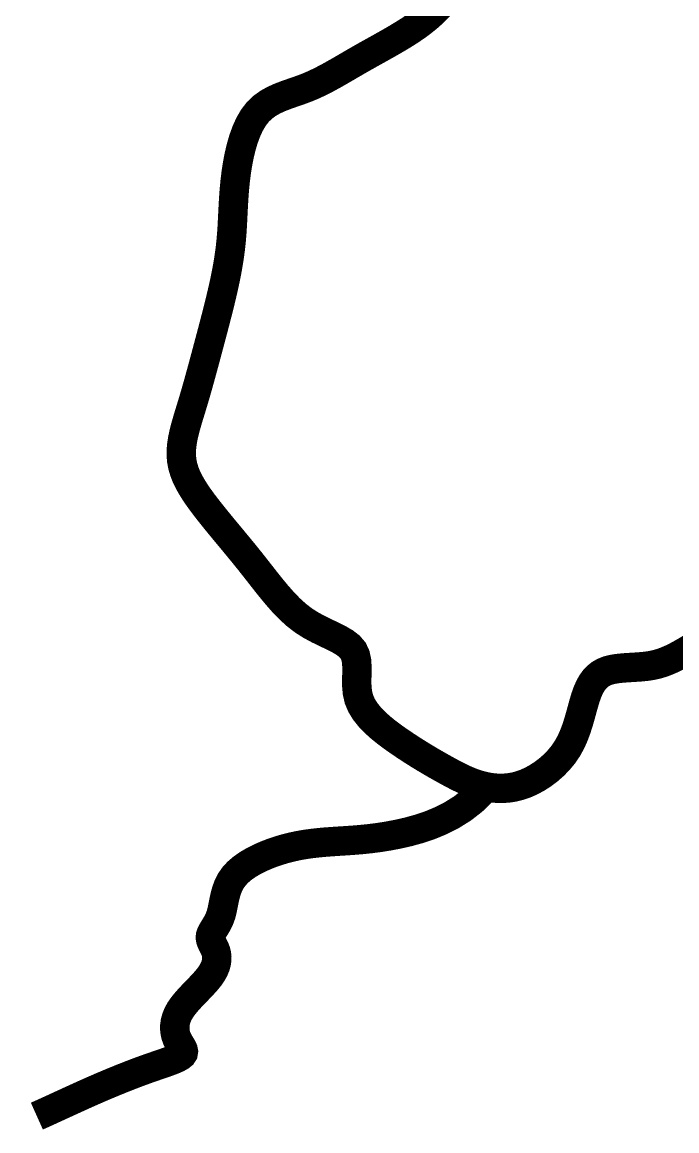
# Model space of a CAD drawing. Extents: x 13573007 to 22079938, y 2388446 to 8397471.
# Drawn here: x 14078059 to 14480026, y 5391904 to 6072403 of the extents above; entities that cross this region are included whole.
import ezdxf

# ---------------------------------------------------------------- set-up
doc = ezdxf.new("R2010")
doc.units = 0
doc.header["$MEASUREMENT"] = 0
doc.linetypes.add('ACAD_ISO10W100', pattern=[18.5, 12, -3, 0.5, -3])
doc.layers.add('BOUNDY', color=13, linetype='CONTINUOUS')
doc.layers.add('边界', color=7, linetype='CONTINUOUS')

msp = doc.modelspace()

# ---------------------------------------------------------------- linework, layer by layer
at = {"layer": 'BOUNDY', "linetype": 'Continuous', "ltscale": 5, "const_width": 18050}
for points in [[(14334900, 6083137), (14332551, 6080578), (14329872, 6077960), (14326878, 6075309), (14323584, 6072649), (14320005, 6070002), (14316160, 6067390), (14312093, 6064811), (14307852, 6062262), (14303484, 6059737), (14299040, 6057231), (14294566, 6054739), (14290111, 6052257), (14285725, 6049781), (14281442, 6047309), (14277255, 6044864), (14273139, 6042472), (14269075, 6040160), (14265039, 6037954), (14261011, 6035881), (14256969, 6033968), (14252890, 6032241), (14248765, 6030705), (14244636, 6029279), (14240554, 6027860), (14236574, 6026344), (14232747, 6024628), (14229128, 6022610), (14225770, 6020185), (14222724, 6017252), (14220033, 6013739), (14217683, 6009707), (14215653, 6005248), (14213917, 6000454), (14212453, 5995419), (14211236, 5990234), (14210242, 5984993), (14209447, 5979788), (14208827, 5974695), (14208351, 5969729), (14207987, 5964889), (14207704, 5960172), (14207471, 5955578), (14207254, 5951104), (14207024, 5946750), (14206747, 5942513), (14206399, 5938388), (14205973, 5934350), (14205470, 5930369), (14204889, 5926418), (14204231, 5922467), (14203495, 5918487), (14202682, 5914449), (14201791, 5910323), (14200825, 5906089), (14199791, 5901754), (14198698, 5897331), (14197558, 5892836), (14196378, 5888282), (14195170, 5883686), (14193942, 5879060), (14192705, 5874419), (14191466, 5869779), (14190227, 5865156), (14188988, 5860567), (14187749, 5856029), (14186510, 5851558), (14185270, 5847172), (14184031, 5842888), (14182792, 5838722), (14181559, 5834687), (14180359, 5830781), (14179228, 5826995), (14178198, 5823323), (14177303, 5819758), (14176578, 5816291), (14176056, 5812917), (14175771, 5809627), (14175757, 5806407), (14176042, 5803214), (14176657, 5799997), (14177630, 5796705), (14178990, 5793287), (14180766, 5789692), (14182988, 5785870), (14185683, 5781771), (14188864, 5777358), (14192463, 5772666), (14196396, 5767741), (14200578, 5762632), (14204925, 5757388), (14209351, 5752057), (14213773, 5746687), (14218105, 5741327), (14222286, 5736026), (14226340, 5730839), (14230317, 5725821), (14234265, 5721028), (14238232, 5716515), (14242267, 5712339), (14246418, 5708554), (14250734, 5705217), (14255232, 5702354), (14259807, 5699877), (14264325, 5697672), (14268648, 5695622), (14272643, 5693610), (14276173, 5691520), (14279103, 5689238), (14281297, 5686646), (14282676, 5683659), (14283385, 5680320), (14283624, 5676700), (14283594, 5672872), (14283497, 5668909), (14283533, 5664883), (14283903, 5660866), (14284808, 5656932), (14286398, 5653140), (14288625, 5649500), (14291389, 5646011), (14294591, 5642668), (14298132, 5639471), (14301912, 5636417), (14305833, 5633502), (14309795, 5630726), (14313714, 5628085), (14317562, 5625577), (14321328, 5623200), (14324999, 5620950), (14328565, 5618827), (14332011, 5616827), (14335327, 5614948), (14338500, 5613187), (14341525, 5611543), (14344427, 5610017), (14347237, 5608613), (14349987, 5607332), (14352708, 5606176), (14355430, 5605149), (14358187, 5604252), (14361009, 5603489), (14363923, 5602865), (14366930, 5602408), (14370030, 5602150), (14373219, 5602122), (14376496, 5602354), (14379857, 5602879), (14383300, 5603728), (14386823, 5604933), (14390414, 5606516), (14394025, 5608463), (14397597, 5610755), (14401072, 5613367), (14404392, 5616280), (14407500, 5619471), (14410336, 5622918), (14412843, 5626599), (14414982, 5630486), (14416793, 5634518), (14418332, 5638627), (14419658, 5642746), (14420829, 5646806), (14421904, 5650742), (14422939, 5654483), (14423995, 5657964), (14425123, 5661127), (14426360, 5663967), (14427737, 5666487), (14429286, 5668694), (14431039, 5670590), (14433026, 5672182), (14435280, 5673474), (14437831, 5674471), (14440695, 5675188), (14443826, 5675680), (14447160, 5676013), (14450634, 5676251), (14454186, 5676460), (14457752, 5676706), (14461270, 5677053), (14464677, 5677566), (14467923, 5678297), (14471017, 5679230), (14473981, 5680338), (14476835, 5681590), (14479602, 5682959), (14482304, 5684414), (14484963, 5685928), (14487599, 5687471), (14490234, 5689013)], [(14360550, 5600295), (14354624, 5594592), (14348355, 5589742), (14341838, 5585664), (14335169, 5582277), (14328446, 5579499), (14321764, 5577248), (14315219, 5575445), (14308908, 5574007), (14302908, 5572859), (14297214, 5571956), (14291805, 5571256), (14286657, 5570720), (14281748, 5570308), (14277054, 5569980), (14272553, 5569695), (14268221, 5569413), (14264035, 5569098), (14259965, 5568726), (14255983, 5568276), (14252058, 5567727), (14248161, 5567060), (14244261, 5566252), (14240330, 5565285), (14236336, 5564136), (14232269, 5562789), (14228191, 5561244), (14224181, 5559501), (14220320, 5557564), (14216689, 5555434), (14213367, 5553114), (14210435, 5550606), (14207972, 5547913), (14206031, 5545046), (14204549, 5542052), (14203433, 5538990), (14202593, 5535917), (14201936, 5532889), (14201370, 5529965), (14200805, 5527200), (14200148, 5524654), (14199333, 5522367), (14198396, 5520326), (14197400, 5518500), (14196407, 5516860), (14195477, 5515375), (14194674, 5514016), (14194058, 5512754), (14193693, 5511558), (14193619, 5510401), (14193800, 5509261), (14194177, 5508122), (14194695, 5506965), (14195295, 5505771), (14195921, 5504522), (14196514, 5503199), (14197018, 5501785), (14197379, 5500264), (14197562, 5498633), (14197534, 5496893), (14197263, 5495042), (14196716, 5493081), (14195863, 5491011), (14194670, 5488830), (14193106, 5486539), (14191161, 5484142), (14188918, 5481656), (14186483, 5479101), (14183961, 5476498), (14181457, 5473867), (14179077, 5471230), (14176926, 5468606), (14175109, 5466016), (14173710, 5463481), (14172713, 5461014), (14172084, 5458630), (14171784, 5456341), (14171778, 5454163), (14172029, 5452108), (14172499, 5450191), (14173153, 5448425), (14173946, 5446819), (14174798, 5445359), (14175622, 5444028), (14176332, 5442806), (14176840, 5441676), (14177059, 5440619), (14176903, 5439618), (14176283, 5438652), (14175136, 5437706), (14173486, 5436762), (14171383, 5435804), (14168874, 5434817), (14166008, 5433783), (14162832, 5432688), (14159394, 5431515), (14155744, 5430248), (14151923, 5428875), (14147954, 5427398), (14143855, 5425826), (14139642, 5424164), (14135333, 5422420), (14130945, 5420600), (14126495, 5418712), (14122001, 5416761), (14117480, 5414758), (14112955, 5412721), (14108451, 5410670), (14103992, 5408625), (14099602, 5406609), (14095304, 5404640), (14091124, 5402740), (14087084, 5400929)]]:
    msp.add_lwpolyline(points, dxfattribs=at)
at = {"layer": '边界', "linetype": 'ACAD_ISO10W100', "ltscale": 0.5, "const_width": 4000, "flags": 128}
for points in [[(14402196, 6372917), (14403851, 6365731), (14404286, 6359886), (14403677, 6355272), (14402196, 6351779), (14400018, 6349297), (14397317, 6347715), (14394268, 6346924), (14391044, 6346814), (14387788, 6347280), (14384507, 6348244), (14381178, 6349630), (14377776, 6351366), (14374277, 6353378), (14370658, 6355592), (14366893, 6357933), (14362959, 6360330), (14358846, 6362710), (14354602, 6365021), (14350290, 6367210), (14345974, 6369228), (14341715, 6371024), (14337578, 6372546), (14333624, 6373744), (14329918, 6374567), (14326508, 6374980), (14323396, 6375003), (14320570, 6374673), (14318017, 6374026), (14315726, 6373098), (14313684, 6371927), (14311879, 6370547), (14310299, 6368996), (14308913, 6367307), (14307615, 6365501), (14306277, 6363599), (14304775, 6361619), (14302983, 6359582), (14300774, 6357505), (14298023, 6355410), (14294605, 6353314), (14290436, 6351232), (14285612, 6349158), (14280270, 6347079), (14274547, 6344983), (14268583, 6342858), (14262515, 6340691), (14256481, 6338472), (14250618, 6336187), (14245043, 6333830), (14239783, 6331409), (14234842, 6328940), (14230225, 6326437), (14225938, 6323915), (14221984, 6321388), (14218370, 6318871), (14215099, 6316378), (14212175, 6313917), (14209600, 6311471), (14207374, 6309015), (14205496, 6306525), (14203967, 6303977), (14202786, 6301347), (14201953, 6298611), (14201469, 6295744), (14201334, 6292736), (14201550, 6289631), (14202119, 6286487), (14203044, 6283363), (14204327, 6280316), (14205970, 6277405), (14207977, 6274687), (14210349, 6272220), (14213077, 6270048), (14216102, 6268151), (14219355, 6266497), (14222765, 6265050), (14226263, 6263777), (14229777, 6262645), (14233238, 6261619), (14236576, 6260665), (14239730, 6259751), (14242680, 6258847), (14245418, 6257923), (14247934, 6256951), (14250216, 6255901), (14252257, 6254745), (14254047, 6253454), (14255574, 6251999), (14256839, 6250359), (14257872, 6248552), (14258711, 6246605), (14259395, 6244544), (14259963, 6242397), (14260453, 6240189), (14260905, 6237947), (14261357, 6235697), (14261845, 6233462), (14262402, 6231242), (14263055, 6229031), (14263835, 6226824), (14264769, 6224618), (14265887, 6222407), (14267218, 6220187), (14268791, 6217952), (14270623, 6215699), (14272679, 6213435), (14274915, 6211165), (14277284, 6208898), (14279740, 6206641), (14282237, 6204401), (14284729, 6202184), (14287170, 6200000), (14289522, 6197850), (14291771, 6195724), (14293915, 6193609), (14295947, 6191488), (14297863, 6189348), (14299658, 6187174), (14301327, 6184952), (14302865, 6182667), (14304264, 6180309), (14305504, 6177885), (14306560, 6175409), (14307408, 6172891), (14308024, 6170344), (14308383, 6167781), (14308461, 6165212), (14308234, 6162651), (14307693, 6160105), (14306889, 6157567), (14305885, 6155023), (14304749, 6152463), (14303545, 6149874), (14302339, 6147243), (14301195, 6144559), (14300180, 6141810), (14299358, 6138991), (14298793, 6136126), (14298547, 6133247), (14298683, 6130384), (14299265, 6127570), (14300354, 6124835), (14302015, 6122212), (14304310, 6119731), (14307264, 6117417), (14310751, 6115256), (14314605, 6113232), (14318663, 6111323), (14322759, 6109511), (14326730, 6107776), (14330410, 6106100), (14333635, 6104462), (14336273, 6102843), (14338320, 6101222), (14339806, 6099576), (14340759, 6097885), (14341209, 6096126), (14341185, 6094277), (14340716, 6092317), (14339830, 6090224), (14338555, 6087984), (14336907, 6085614), (14334900, 6083137), (14332551, 6080578), (14329872, 6077960), (14326878, 6075309), (14323584, 6072649), (14320005, 6070002), (14316160, 6067390), (14312093, 6064811), (14307852, 6062262), (14303484, 6059737), (14299040, 6057231), (14294566, 6054739), (14290111, 6052257), (14285725, 6049781), (14281442, 6047309), (14277255, 6044864), (14273139, 6042472), (14269075, 6040160), (14265039, 6037954), (14261011, 6035881), (14256969, 6033968), (14252890, 6032241), (14248765, 6030705), (14244636, 6029279), (14240554, 6027860), (14236574, 6026344), (14232747, 6024628), (14229128, 6022610), (14225770, 6020185), (14222724, 6017252), (14220033, 6013739), (14217683, 6009707), (14215653, 6005248), (14213917, 6000454), (14212453, 5995419), (14211236, 5990234), (14210242, 5984993), (14209447, 5979788), (14208827, 5974695), (14208351, 5969729), (14207987, 5964889), (14207704, 5960172), (14207471, 5955578), (14207254, 5951104), (14207024, 5946750), (14206747, 5942513), (14206399, 5938388), (14205973, 5934350), (14205470, 5930369), (14204889, 5926418), (14204231, 5922467), (14203495, 5918487), (14202682, 5914449), (14201791, 5910323), (14200825, 5906089), (14199791, 5901754), (14198698, 5897331), (14197558, 5892836), (14196378, 5888282), (14195170, 5883686), (14193942, 5879060), (14192705, 5874419), (14191466, 5869779), (14190227, 5865156), (14188988, 5860567), (14187749, 5856029), (14186510, 5851558), (14185270, 5847172), (14184031, 5842888), (14182792, 5838722), (14181559, 5834687), (14180359, 5830781), (14179228, 5826995), (14178198, 5823323), (14177303, 5819758), (14176578, 5816291), (14176056, 5812917), (14175771, 5809627), (14175757, 5806407), (14176042, 5803214), (14176657, 5799997), (14177630, 5796705), (14178990, 5793287), (14180766, 5789692), (14182988, 5785870), (14185683, 5781771), (14188864, 5777358), (14192463, 5772666), (14196396, 5767741), (14200578, 5762632), (14204925, 5757388), (14209351, 5752057), (14213773, 5746687), (14218105, 5741327), (14222286, 5736026), (14226340, 5730839), (14230317, 5725821), (14234265, 5721028), (14238232, 5716515), (14242267, 5712339), (14246418, 5708554), (14250734, 5705217), (14255232, 5702354), (14259807, 5699877), (14264325, 5697672), (14268648, 5695622), (14272643, 5693610), (14276173, 5691520), (14279103, 5689238), (14281297, 5686646), (14282676, 5683659), (14283385, 5680320), (14283624, 5676700), (14283594, 5672872), (14283497, 5668909), (14283533, 5664883), (14283903, 5660866), (14284808, 5656932), (14286398, 5653140), (14288625, 5649500), (14291389, 5646011), (14294591, 5642668), (14298132, 5639471), (14301912, 5636417), (14305833, 5633502), (14309795, 5630726), (14313714, 5628085), (14317562, 5625577), (14321328, 5623200), (14324999, 5620950), (14328565, 5618827), (14332011, 5616827), (14335327, 5614948), (14338500, 5613187), (14341525, 5611543), (14344427, 5610017), (14347237, 5608613), (14349987, 5607332), (14352708, 5606176), (14355430, 5605149), (14358187, 5604252), (14361009, 5603489), (14363923, 5602865), (14366930, 5602408), (14370030, 5602150), (14373219, 5602122), (14376496, 5602354), (14379857, 5602879), (14383300, 5603728), (14386823, 5604933), (14390414, 5606516), (14394025, 5608463), (14397597, 5610755), (14401072, 5613367), (14404392, 5616280), (14407500, 5619471), (14410336, 5622918), (14412843, 5626599), (14414982, 5630486), (14416793, 5634518), (14418332, 5638627), (14419658, 5642746), (14420829, 5646806), (14421904, 5650742), (14422939, 5654483), (14423995, 5657964), (14425123, 5661127), (14426360, 5663967), (14427737, 5666487), (14429286, 5668694), (14431039, 5670590), (14433026, 5672182), (14435280, 5673474), (14437831, 5674471), (14440695, 5675188), (14443826, 5675680), (14447160, 5676013), (14450634, 5676251), (14454186, 5676460), (14457752, 5676706), (14461270, 5677053), (14464677, 5677566), (14467923, 5678297), (14471017, 5679230), (14473981, 5680338), (14476835, 5681590), (14479602, 5682959), (14482304, 5684414), (14484963, 5685928), (14487599, 5687471), (14490234, 5689013), (14492881, 5690521), (14495553, 5691961), (14498260, 5693300), (14501016, 5694504), (14503833, 5695538), (14506722, 5696369), (14509696, 5696963), (14512760, 5697293), (14515897, 5697359), (14519083, 5697170), (14522293, 5696731), (14525503, 5696050), (14528688, 5695135), (14531825, 5693992), (14534890, 5692630), (14537864, 5691057), (14540753, 5689293), (14543569, 5687359), (14546325, 5685279), (14549033, 5683072), (14551704, 5680762), (14554351, 5678369), (14556986, 5675916), (14559616, 5673417), (14562230, 5670863), (14564809, 5668237), (14567337, 5665521), (14569798, 5662699), (14572174, 5659753), (14574449, 5656667), (14576605, 5653424), (14578633, 5650019), (14580557, 5646499), (14582409, 5642920), (14584220, 5639341), (14586020, 5635820), (14587843, 5632416), (14589719, 5629185), (14591680, 5626186), (14593756, 5623470), (14595978, 5621050), (14598373, 5618936), (14600973, 5617133), (14603804, 5615650), (14606897, 5614493), (14610280, 5613669), (14613983, 5613187), (14618022, 5613042), (14622369, 5613193), (14626982, 5613586), (14631820, 5614167), (14636842, 5614883), (14642007, 5615682), (14647273, 5616510), (14652600, 5617314), (14657939, 5618038), (14663212, 5618619), (14668336, 5618993), (14673225, 5619093), (14677794, 5618855), (14681960, 5618213), (14685636, 5617102), (14688739, 5615457), (14691212, 5613237), (14693117, 5610508), (14694543, 5607357), (14695579, 5603875), (14696316, 5600152), (14696841, 5596276), (14697246, 5592337), (14697619, 5588425), (14698034, 5584616), (14698500, 5580936), (14699009, 5577395), (14699555, 5574007), (14700129, 5570783), (14700726, 5567736), (14701337, 5564877), (14701955, 5562220), (14702581, 5559768), (14703240, 5557503), (14703966, 5555397), (14704795, 5553424), (14705759, 5551558), (14706892, 5549771), (14708229, 5548038), (14709803, 5546331), (14711635, 5544630), (14713694, 5542939), (14715937, 5541268), (14718321, 5539625), (14720802, 5538021), (14723335, 5536465), (14725879, 5534968), (14728388, 5533538), (14730824, 5532176), (14733162, 5530849), (14735382, 5529512), (14737462, 5528121), (14739382, 5526634), (14741123, 5525007), (14742662, 5523195), (14743980, 5521157), (14745082, 5518837), (14746082, 5516136), (14747117, 5512946), (14748326, 5509157), (14749849, 5504659), (14751824, 5499344), (14754389, 5493101), (14757685, 5485822)], [(14360550, 5600295), (14354624, 5594592), (14348355, 5589742), (14341838, 5585664), (14335169, 5582277), (14328446, 5579499), (14321764, 5577248), (14315219, 5575445), (14308908, 5574007), (14302908, 5572859), (14297214, 5571956), (14291805, 5571256), (14286657, 5570720), (14281748, 5570308), (14277054, 5569980), (14272553, 5569695), (14268221, 5569413), (14264035, 5569098), (14259965, 5568726), (14255983, 5568276), (14252058, 5567727), (14248161, 5567060), (14244261, 5566252), (14240330, 5565285), (14236336, 5564136), (14232269, 5562789), (14228191, 5561244), (14224181, 5559501), (14220320, 5557564), (14216689, 5555434), (14213367, 5553114), (14210435, 5550606), (14207972, 5547913), (14206031, 5545046), (14204549, 5542052), (14203433, 5538990), (14202593, 5535917), (14201936, 5532889), (14201370, 5529965), (14200805, 5527200), (14200148, 5524654), (14199333, 5522367), (14198396, 5520326), (14197400, 5518500), (14196407, 5516860), (14195477, 5515375), (14194674, 5514016), (14194058, 5512754), (14193693, 5511558), (14193619, 5510401), (14193800, 5509261), (14194177, 5508122), (14194695, 5506965), (14195295, 5505771), (14195921, 5504522), (14196514, 5503199), (14197018, 5501785), (14197379, 5500264), (14197562, 5498633), (14197534, 5496893), (14197263, 5495042), (14196716, 5493081), (14195863, 5491011), (14194670, 5488830), (14193106, 5486539), (14191161, 5484142), (14188918, 5481656), (14186483, 5479101), (14183961, 5476498), (14181457, 5473867), (14179077, 5471230), (14176926, 5468606), (14175109, 5466016), (14173710, 5463481), (14172713, 5461014), (14172084, 5458630), (14171784, 5456341), (14171778, 5454163), (14172029, 5452108), (14172499, 5450191), (14173153, 5448425), (14173946, 5446819), (14174798, 5445359), (14175622, 5444028), (14176332, 5442806), (14176840, 5441676), (14177059, 5440619), (14176903, 5439618), (14176283, 5438652), (14175136, 5437706), (14173486, 5436762), (14171383, 5435804), (14168874, 5434817), (14166008, 5433783), (14162832, 5432688), (14159394, 5431515), (14155744, 5430248), (14151923, 5428875), (14147954, 5427398), (14143855, 5425826), (14139642, 5424164), (14135333, 5422420), (14130945, 5420600), (14126495, 5418712), (14122001, 5416761), (14117480, 5414758), (14112955, 5412721), (14108451, 5410670), (14103992, 5408625), (14099602, 5406609), (14095304, 5404640), (14091124, 5402740), (14087084, 5400929)]]:
    msp.add_lwpolyline(points, dxfattribs=at)

doc.saveas('drawing.dxf')
